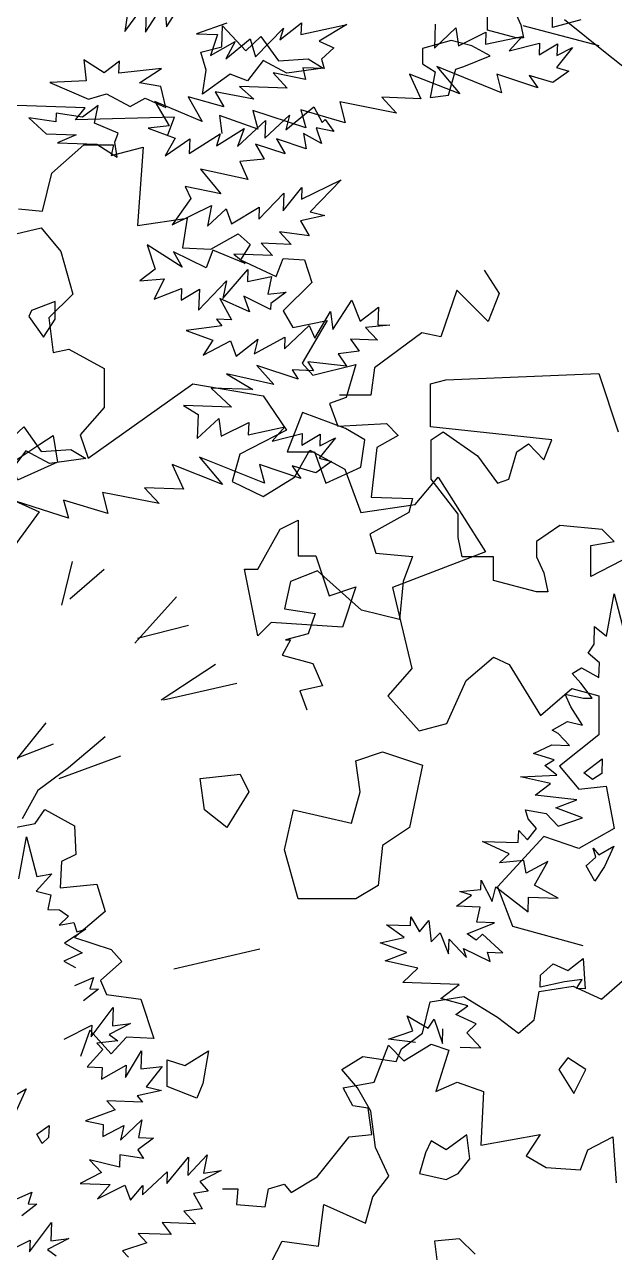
# Model space of a CAD drawing. Header units: inches. Extents: x 11.9 to 85.3, y 21.1 to 37.4.
# Drawn here: x 59.7794 to 60.0148, y 22.1373 to 22.627 of the extents above; entities that cross this region are included whole.
import ezdxf

# ---------------------------------------------------------------- set-up
doc = ezdxf.new("R2010")
doc.units = ezdxf.units.IN
doc.header["$MEASUREMENT"] = 0
doc.layers.add('CAY', color=94, linetype='Continuous')
doc.layers.add('CAY-3', color=61, linetype='Continuous')

# ---------------------------------------------------------------- blocks, each defined once
blk = doc.blocks.new('A$C76451831')
at = {"layer": 'CAY'}
for p, q in [((1479.9, 1929.8), (1538.3, 1944)), ((1538.3, 1944), (1555.9, 1922.7)), ((1555.9, 1922.7), (1566.6, 1885)), ((1566.6, 1885), (1545.3, 1863.8)), ((1545.3, 1863.8), (1548.9, 1833.1)), ((1548.9, 1833.1), (1563, 1836)), ((1563, 1836), (1594.3, 1818.9)), ((1594.3, 1818.9), (1594.3, 1784.1)), ((1580.1, 1739.3), (1673.3, 1805.4)), ((1673.3, 1805.4), (1735.8, 1794.7)), ((1735.8, 1794.7), (1756.4, 1764.1)), ((1594.3, 1784.1), (1573, 1759.9)), ((1573, 1759.9), (1580.1, 1739.3)), ((1756.4, 1764.1), (1715.1, 1742.8)), ((1763.5, 1722.2), (1777.1, 1746.4)), ((1777.1, 1746.4), (1808.3, 1729.3)), ((1715.1, 1742.8), (1708.1, 1718.6)), ((1808.3, 1729.3), (1822.5, 1690.9)), ((1708.1, 1718.6), (1735.8, 1705.1)), ((1735.8, 1705.1), (1763.5, 1722.2)), ((1870.8, 1698), (1891.4, 1722.2)), ((1891.4, 1722.2), (1933.3, 1656.1)), ((1822.5, 1690.9), (1870.8, 1698)), ((1933.3, 1656.1), (1850.8, 1624.3)), ((1850.8, 1624.3), (1867.9, 1552.3)), ((1916.2, 1541.7), (1940.4, 1562.3)), ((1940.4, 1562.3), (1954.5, 1555.8)), ((1867.9, 1552.3), (1846.6, 1528.1)), ((1954.5, 1555.8), (1982.2, 1510.4)), ((1899.1, 1503.3), (1916.2, 1541.7)), ((1846.6, 1528.1), (1874.3, 1496.9)), ((1982.2, 1510.4), (2010, 1534.6)), ((2010, 1534.6), (2034.1, 1528.1)), ((2034.1, 1528.1), (2034.1, 1493.3)), ((1874.3, 1496.9), (1899.1, 1503.3)), ((2034.1, 1493.3), (1999.3, 1465.6)), ((1999.3, 1465.6), (2016.4, 1445)), ((2016.4, 1445), (2040.6, 1447.9)), ((2040.6, 1447.9), (2047.7, 1410.1)), ((2047.7, 1410.1), (2016.4, 1392.5)), ((1985.2, 1403.1), (1943.9, 1358.2)), ((2016.4, 1392.5), (1985.2, 1403.1)), ((1943.9, 1358.2), (1957.5, 1323.4)), ((1957.5, 1323.4), (2020, 1306.3)), ((1732.8, 1302.8), (1656.2, 1285.1)), ((5943, 1269.4), (5949.7, 1306.8)), ((5949.7, 1306.8), (5958.9, 1271.5)), ((5931.9, 1262.1), (5932.4, 1277.9)), ((5932.4, 1277.9), (5943, 1269.4)), ((5926.6, 1254.1), (5931.9, 1262.1)), ((5936.7, 1245.6), (5926.6, 1254.1)), ((5936.3, 1232.4), (5936.7, 1245.6)), ((5912.4, 1236), (5920.7, 1241.1)), ((5920.2, 1227.6), (5912.4, 1236)), ((5920.7, 1241.1), (5936.3, 1232.4)), ((5930.2, 1214.1), (5920.2, 1227.6)), ((5906.3, 1217.6), (5922.5, 1214.3)), ((5911.3, 1206.6), (5906.3, 1217.6)), ((5922.5, 1214.3), (5930.2, 1214.1)), ((5921.6, 1190.3), (5911.3, 1206.6)), ((5894.8, 1185.8), (5908.2, 1193.5)), ((5908.2, 1193.5), (5921.6, 1190.3)), ((5900.1, 1182.9), (5894.8, 1185.8)), ((5910.1, 1172.2), (5900.1, 1182.9)), ((5878.2, 1165.1), (5894.3, 1172.7)), ((5894.3, 1172.7), (5910.1, 1172.2)), ((5896.6, 1159.5), (5878.2, 1165.1)), ((5888.2, 1154.3), (5896.6, 1159.5)), ((5866.6, 1144.2), (5898.8, 1145.8)), ((5898.8, 1145.8), (5888.2, 1154.3)), ((5893.1, 1138.3), (5866.6, 1144.2)), ((5879.6, 1127.9), (5893.1, 1138.3)), ((5916.6, 1123.9), (5879.6, 1127.9)), ((5897.8, 1116.8), (5916.6, 1123.9)), ((5435.2, 1102.7), (5443.6, 1115.3)), ((5443.6, 1115.3), (5470, 1100.6)), ((5871, 1115), (5889.4, 1111.7)), ((5873.4, 1106.8), (5871, 1115)), ((5921.5, 1107.8), (5897.8, 1116.8)), ((5407.8, 1097.4), (5435.2, 1102.7)), ((5880.8, 1098.4), (5873.4, 1106.8)), ((5889.4, 1111.7), (5899.9, 1100.4)), ((5899.9, 1100.4), (5921.5, 1107.8)), ((5470, 1100.6), (5471.1, 1075.2)), ((5864.5, 1085.8), (5864.9, 1096.7)), ((5864.9, 1096.7), (5872.8, 1088.2)), ((5872.8, 1088.2), (5880.8, 1098.4)), ((5420.6, 1053.6), (5427.3, 1091)), ((5427.3, 1091), (5436.5, 1055.8)), ((5856.5, 1075.7), (5832.8, 1086.9)), ((5832.8, 1086.9), (5864.5, 1085.8)), ((5471.1, 1075.2), (5458.4, 1068.9)), ((5848, 1067.8), (5856.5, 1075.7)), ((5869.4, 1069.8), (5848, 1067.8)), ((5871.7, 1058.8), (5869.4, 1069.8)), ((5458.4, 1068.9), (5457.3, 1045.7)), ((5890.7, 1069), (5871.7, 1058.8)), ((5879.1, 1048.1), (5890.7, 1069)), ((5449.8, 1058.1), (5436.1, 1042.7)), ((5436.5, 1055.8), (5449.8, 1058.1)), ((5457.3, 1045.7), (5490, 1048.9)), ((5490, 1048.9), (5497.4, 1024.6)), ((5831.4, 1044.3), (5831.6, 1052.5)), ((5831.6, 1052.5), (5841.4, 1033.6)), ((5900, 1036.5), (5879.1, 1048.1)), ((5436.1, 1042.7), (5449.1, 1039.5)), ((5449.1, 1039.5), (5446.4, 1026.4)), ((5809.5, 1029.2), (5823, 1039.2)), ((5812.7, 1042.3), (5831.4, 1044.3)), ((5823, 1039.2), (5812.7, 1042.3)), ((5841.4, 1033.6), (5844.6, 1046.6)), ((5844.6, 1046.6), (5873.3, 1024.3)), ((5873.3, 1024.3), (5873.7, 1037.4)), ((5873.7, 1037.4), (5900, 1036.5)), ((5446.4, 1026.4), (5456.8, 1026.1)), ((5456.8, 1026.1), (5464.8, 1020.4)), ((5830.8, 1028.5), (5809.5, 1029.2)), ((5827.6, 1015), (5830.8, 1028.5)), ((5464.8, 1020.4), (5456.3, 1012.5)), ((5456.3, 1012.5), (5469.5, 1014.7)), ((5469.5, 1014.7), (5472, 1006.5)), ((5497.4, 1024.6), (5470, 1001.4)), ((5768.6, 1012.1), (5768.9, 1019.8)), ((5768.9, 1019.8), (5776.6, 1006.4)), ((5776.6, 1006.4), (5785.1, 1016.5)), ((5785.1, 1016.5), (5787.1, 997.8)), ((5843.5, 1014.5), (5827.6, 1015)), ((5480.2, 1008.9), (5461.2, 996.5)), ((5472, 1006.5), (5480.2, 1008.9)), ((5747.3, 1012.8), (5768.6, 1012.1)), ((5763.2, 1001.4), (5747.3, 1012.8)), ((5787.1, 997.8), (5795.1, 1005.7)), ((5795.1, 1005.7), (5802.6, 986.9)), ((5819.1, 1004.9), (5843.5, 1014.5)), ((5827.1, 999.2), (5819.1, 1004.9)), ((5832.7, 1004.4), (5827.1, 999.2)), ((5850.7, 987.9), (5832.7, 1004.4)), ((5461.2, 996.5), (5476.8, 987.8)), ((5470, 1001.4), (5502.7, 990.9)), ((5741.8, 996.7), (5763.2, 1001.4)), ((5765.5, 988.2), (5741.8, 996.7)), ((5802.6, 986.9), (5803.1, 1000)), ((5803.1, 1000), (5818.4, 983.6)), ((5476.8, 987.8), (5460.6, 980.6)), ((5502.7, 990.9), (5512.2, 980.3)), ((5746.2, 980.7), (5765.5, 988.2)), ((5818.4, 983.6), (5815.9, 991.8)), ((5815.9, 991.8), (5839.5, 980.1)), ((5839.5, 980.1), (5837.1, 988.4)), ((5837.1, 988.4), (5850.7, 987.9)), ((5460.6, 980.6), (5470.9, 974.8)), ((5512.2, 980.3), (5493.2, 963.4)), ((5775.4, 974.2), (5746.2, 980.7)), ((5761.9, 961.5), (5775.4, 974.2)), ((5470.3, 959), (5486.9, 966.1)), ((5486.9, 966.1), (5483.8, 955.8)), ((5493.2, 963.4), (5498.5, 950.8)), ((5812.1, 959.8), (5761.9, 961.5)), ((5491.5, 955.5), (5478, 945.1)), ((5483.8, 955.8), (5491.5, 955.5)), ((5498.5, 950.8), (5529.1, 946.6)), ((5795.8, 947.2), (5812.1, 959.8)), ((5485, 913.1), (5504.5, 939.2)), ((5504.5, 939.2), (5503.9, 922.9)), ((5529.1, 946.6), (5540.7, 911.8)), ((5819.6, 940.9), (5795.8, 947.2)), ((5808.9, 933.2), (5819.6, 940.9)), ((5770.8, 918.6), (5765.8, 931.9)), ((5765.8, 931.9), (5784.4, 920.9)), ((5784.4, 920.9), (5789.7, 928.8)), ((5789.7, 928.8), (5797.1, 907.3)), ((5827.2, 924.8), (5808.9, 933.2)), ((5460.9, 911.2), (5485.4, 923.5)), ((5483.7, 919.1), (5475.3, 895.9)), ((5502.7, 898.1), (5483.7, 919.1)), ((5485.4, 923.5), (5485, 913.1)), ((5519.9, 925), (5501, 915.3)), ((5503.9, 922.9), (5519.9, 925)), ((5749.2, 911.2), (5770.8, 918.6)), ((5797.1, 907.3), (5797.6, 920.4)), ((5818.7, 916.9), (5827.2, 924.8)), ((5831.4, 903.4), (5818.7, 916.9)), ((5508.5, 909.6), (5489.8, 907.5)), ((5489.8, 907.5), (5495.1, 901.9)), ((5501, 915.3), (5508.5, 909.6)), ((5516.4, 912.8), (5502.7, 898.1)), ((5540.7, 911.8), (5516.4, 912.8)), ((5773.1, 908.1), (5749.2, 911.2)), ((5495.1, 901.9), (5481.4, 886.5)), ((5515.5, 877.1), (5529.5, 900.7)), ((5529.5, 900.7), (5528.9, 884.8)), ((5812.9, 904), (5831.4, 903.4)), ((5481.4, 886.5), (5494.5, 886)), ((5494.1, 875.6), (5515.9, 888)), ((5494.5, 886), (5494.1, 875.6)), ((5515.9, 888), (5515.5, 877.1)), ((5528.9, 884.8), (5548, 886.9)), ((5548, 886.9), (5533.8, 868.8)), ((5547.3, 865.6), (5525.8, 860.9)), ((5533.8, 868.8), (5547.3, 865.6)), ((5498.9, 856.4), (5506.3, 848.5)), ((5530.6, 855.3), (5498.9, 856.4)), ((5525.8, 860.9), (5530.6, 855.3)), ((5506.3, 848.5), (5479.7, 838.5)), ((5479.7, 838.5), (5495.4, 835.2)), ((5495.4, 835.2), (5495.1, 824.8)), ((5495.1, 824.8), (5514, 834.6)), ((5510.8, 821.5), (5530, 839.5)), ((5514, 834.6), (5510.8, 821.5)), ((5530, 839.5), (5526.8, 823.7)), ((5540.3, 823.2), (5526.4, 812.8)), ((5526.8, 823.7), (5540.3, 823.2)), ((5510.4, 808.4), (5510, 797.5)), ((5531.5, 805), (5510.4, 808.4)), ((5526.4, 812.8), (5531.5, 805)), ((5570.9, 790), (5587.9, 808.4)), ((5587.9, 808.4), (5584.6, 792.2)), ((5510, 797.5), (5483.5, 803.9)), ((5483.5, 803.9), (5494, 792.7)), ((5552.1, 782.9), (5571.5, 806.3)), ((5571.5, 806.3), (5570.9, 790)), ((5494, 792.7), (5475, 782.9)), ((5530.4, 772.8), (5552.4, 793.3)), ((5552.4, 793.3), (5552.1, 782.9)), ((5600.5, 794.4), (5581.6, 784.6)), ((5584.6, 792.2), (5600.5, 794.4)), ((5475, 782.9), (5501.7, 782)), ((5501.7, 782), (5490.4, 769.2)), ((5490.4, 769.2), (5514.9, 781.5)), ((5514.9, 781.5), (5519.8, 768.2)), ((5519.8, 768.2), (5530.7, 781)), ((5530.7, 781), (5530.4, 772.8)), ((5589, 776.2), (5575.8, 773.9)), ((5581.6, 784.6), (5589, 776.2)), ((5575.8, 773.9), (5583.5, 760.5)), ((5583.5, 760.5), (5567.1, 758.4)), ((5567.1, 758.4), (5577.6, 747.1)), ((5577.6, 747.1), (5548.1, 748.2)), ((5548.1, 748.2), (5555.9, 737.5)), ((5526.5, 738.5), (5534.4, 730.1)), ((5555.9, 737.5), (5526.5, 738.5)), ((5534.4, 730.1), (5512.8, 723.1)), ((5512.8, 723.1), (5518.1, 717.5)), ((2041.2, 539.6), (2003.7, 569.7)), ((2034.5, 546.7), (1966.9, 564.4)), ((2089.9, 500.7), (2041.2, 539.6)), ((5634.7, 98.2), (5633.9, 77)), ((5633.9, 77), (5653.1, 94.9)), ((5653.1, 94.9), (5655.3, 78.9)), ((5655.3, 78.9), (5679.7, 91.2)), ((5679.7, 91.2), (5679.3, 80.4)), ((5679.3, 80.4), (5711.8, 87.4)), ((5711.8, 87.4), (5700.4, 74.6)), ((5700.4, 74.6), (5727.4, 81.4)), ((5727.4, 81.4), (5727.1, 71)), ((5727.1, 71), (5743.3, 80.8)), ((5756.7, 77.6), (5742.5, 59.6)), ((5743.3, 80.8), (5742.9, 70.4)), ((5742.9, 70.4), (5756.7, 77.6)), ((5693.7, 37.2), (5636.1, 60.6)), ((5636.1, 60.6), (5656.5, 36.3)), ((5753.3, 56.5), (5739.3, 46.5)), ((5742.5, 59.6), (5753.3, 56.5)), ((5656.5, 36.3), (5611.8, 53.7)), ((5611.8, 53.7), (5621.9, 32)), ((5726, 41.5), (5689.3, 53.7)), ((5689.3, 53.7), (5693.7, 37.2)), ((5739.3, 46.5), (5718.3, 52.7)), ((5718.3, 52.7), (5726, 41.5)), ((5621.9, 32), (5587.1, 33.3)), ((5587.1, 33.3), (5600.2, 19.2)), ((5323.5, 23.9), (5224.8, 27.3)), ((5314.9, 13.3), (5323.5, 23.9)), ((5515.1, 22.2), (5519.5, 6.1)), ((5554.6, 10.4), (5515.1, 22.2)), ((5600.2, 19.2), (5549.8, 29.1)), ((5549.8, 29.1), (5554.6, 10.4)), ((5402.9, 15.7), (5314.9, 13.3)), ((5396.9, 0), (5402.9, 15.7)), ((5476.9, 4.9), (5442.9, 17)), ((5442.9, 17), (5445, 1)), ((5472.5, 21.4), (5476.9, 4.9)), ((5519.5, 6.1), (5472.5, 21.4))]:
    blk.add_line(p, q, dxfattribs=at)
for points in [[(5420.4, 1649), (5441.5, 1646.9), (5450, 1680.6), (5478.4, 1705.9), (5504.8, 1705.9), (5502.7, 1696.5), (5531.2, 1703.8), (5525.9, 1634.2), (5570.2, 1640.6), (5566, 1614.2), (5591.3, 1613.1), (5615.5, 1626.8), (5626.1, 1617.3), (5617.7, 1603.6), (5649.3, 1588.9), (5655.6, 1604.7), (5674.6, 1603.6), (5680.9, 1583.6), (5655.6, 1558.3), (5664.1, 1543.5), (5694.7, 1549.8), (5672.5, 1511.9), (5682, 1501.3), (5720, 1510.8), (5711.5, 1481.3), (5696.8, 1476), (5704.1, 1456), (5747.4, 1458.1), (5757.9, 1447.5), (5738.9, 1437), (5733.7, 1392.7), (5770.6, 1391.6), (5767.4, 1379), (5732.6, 1360), (5737.9, 1343.1), (5770.6, 1340), (5762.2, 1317.8), (5759, 1284.1), (5725.2, 1292.5), (5686.2, 1327.3), (5662, 1317.8), (5656.7, 1293.6), (5684.1, 1289.3), (5677.8, 1271.4), (5657.7, 1266.1), (5662, 1266.1), (5654.6, 1252.4), (5682, 1245), (5690.4, 1225), (5670.4, 1220.8), (5676.7, 1203.9)], [(5467.9, 1335.7), (5458.4, 1296.7)], [(5496.4, 1328.4), (5465.8, 1302)], [(5560.7, 1304.1), (5523.8, 1263)], [(1738.5, 1015.9), (1752.7, 1043.4), (1784.9, 1039.1), (1789.6, 1076), (1826.6, 1059.5), (1833.2, 1082.7), (1847.4, 1101.2), (1835.6, 1126.7), (1831.3, 1159), (1819.5, 1179.8), (1805.7, 1196), (1824.2, 1207.4), (1854.1, 1203), (1858.8, 1214.4), (1877.3, 1228.2), (1884.3, 1256.1), (1914.2, 1260.8), (1944.1, 1242.4), (1962.6, 1228.2), (1976.7, 1240), (1981, 1265.2), (2011.3, 1269.9), (2036.5, 1258.5), (2054.9, 1274.6)], [(5571.3, 1278.8), (5525.9, 1267.2)], [(5595.5, 1244), (5547, 1212.3)], [(5614.5, 1227.1), (5549.1, 1212.3)], [(1513.4, 1079.7), (1530, 1086.9), (1526.9, 1076.5), (1534.6, 1076.3), (1521.1, 1065.9)], [(1504.1, 1032), (1528.5, 1044.3), (1528.1, 1033.9), (1547.6, 1060), (1547.1, 1043.7), (1563, 1045.8), (1544.1, 1036.1), (1551.6, 1030.3)], [(1616.2, 583.4), (1612.6, 559.5), (1632.1, 585.5), (1631.2, 558.8), (1648, 585), (1649.9, 563.6), (1669.6, 594.7)], [(1703.5, 566.7), (1676.5, 557.2), (1695, 556.6), (1688.9, 538.2), (1710.7, 550.6), (1702.4, 535), (1724.3, 552.8), (1728.8, 536.8), (1753.7, 562.3), (1750.6, 551.9), (1769.7, 567.1), (1769.3, 556.7), (1810, 565.7), (1785.4, 550.7), (1798.4, 544.8), (1787.6, 534.8), (1790, 526.5), (1771, 527.2), (1773.4, 516.7), (1744.6, 522.7), (1757.2, 509.1), (1714.7, 510.6), (1727.4, 499.2), (1693.2, 505.9), (1700.9, 492.5), (1669.1, 501.3), (1681.4, 479.5), (1639.5, 497.3), (1652.3, 475.6), (1633.6, 473.5), (1657.4, 464.5), (1648.7, 449), (1670.5, 464.1), (1670, 450.9), (1697.4, 468.6), (1694.3, 457.8), (1718.8, 473.3), (1712.8, 457.1), (1737.7, 480.3), (1737.1, 464.5), (1759.1, 485), (1755.9, 472), (1780.7, 492.4), (1788.3, 478.5), (1790.7, 481.2), (1798.5, 470.5), (1782.7, 473.7), (1787.7, 460), (1771.7, 468.7), (1773.9, 455), (1747.5, 464.1), (1755.2, 450.7), (1728.8, 459.3), (1736.5, 445.9), (1715.1, 443.9), (1722.2, 427.8), (1680, 437), (1698.2, 415), (1666.3, 421.6), (1671.3, 411), (1654.7, 387.5), (1689.7, 404.9), (1686.3, 386.4), (1702.7, 401.7), (1707.7, 388.4), (1732.3, 403.4), (1731.9, 392.6), (1754, 415.8), (1753.4, 400), (1770, 420.7), (1769.7, 410.3), (1805.2, 427.6), (1777.4, 399.1), (1790.4, 396), (1769, 391.3), (1776.7, 377.8), (1750.1, 381.5), (1760.6, 370.2), (1733.8, 371.2), (1743.9, 360.4), (1709.5, 361.6), (1719.6, 353.1), (1691, 365), (1685, 349.3), (1656.1, 363.5), (1663.8, 350.1), (1632.7, 369.7), (1639.7, 348.2), (1626.2, 337.8), (1647.6, 339.7), (1638.8, 321.5), (1663.1, 331), (1662.7, 320.6), (1679, 330.5), (1678.3, 311.9), (1703.2, 337.8), (1700, 322), (1722.2, 348), (1721.8, 337.1), (1743.2, 341.8), (1740, 326.1), (1756.3, 327.8), (1742.4, 317.8), (1742.2, 312.4), (1718.6, 324.1), (1723.6, 310.3), (1697.2, 322.1), (1707.5, 303.2), (1694.3, 303.7), (1699.1, 298), (1667.2, 293.7), (1691, 285.2), (1682.3, 271.9), (1706.8, 284.6), (1711.8, 270.9), (1730.9, 286.1), (1727.7, 273), (1755, 287.9), (1754.6, 277.5), (1776.6, 298.1), (1781.7, 287), (1795.6, 310.5), (1797.8, 294.6), (1814.6, 320.8), (1822.1, 301.9), (1838.4, 314.5), (1837.8, 298.6), (1848.2, 298.3), (1826.8, 296.3), (1837.3, 285.1), (1813.3, 285.9), (1821.1, 275.2), (1802.5, 273.1), (1809.8, 262), (1775.5, 265.9), (1780.6, 258), (1761.6, 258.7), (1766.8, 250.4), (1730.1, 262.5), (1745.3, 245.7), (1703.1, 255.3), (1726.6, 241.3), (1689.5, 242.6), (1707.5, 225.7), (1664.9, 227.2), (1677.8, 219), (1677, 197.7), (1696.2, 215.6), (1698.4, 199.7), (1722.9, 212), (1722.5, 201.1), (1754.9, 208.2), (1743.6, 195.4), (1770.5, 202.2), (1770.2, 191.8), (1786.4, 201.6), (1786, 191.2), (1799.9, 198.4), (1785.6, 180.3), (1796.4, 177.2), (1782.5, 167.3), (1761.4, 173.5), (1769.1, 162.3), (1732.4, 174.5), (1736.8, 158), (1679.2, 181.3), (1699.6, 157), (1654.9, 174.5), (1665, 152.8), (1630.2, 154), (1643.3, 140), (1592.9, 149.9), (1597.7, 131.1), (1558.2, 142.9), (1562.6, 126.9), (1515.6, 142.2)], [(5444.7, 1192.3), (5399.3, 1136.4)], [(5497.4, 1179.7), (5464.7, 1152.2), (5437.3, 1132.2), (5423.6, 1106.9)], [(5451, 1173.3), (5418.3, 1160.7)], [(5456.3, 1142.7), (5511.1, 1162.8)], [(5441.4, 818.5), (5436.7, 826.9), (5447.4, 834.6), (5447, 823.8), (5441.4, 818.5)], [(1960.6, 574.6), (1964.9, 565.2), (1967.3, 553.8), (1960.6, 553.8), (1935.1, 560.5), (1935.1, 574.6)], [(2018, 569.9), (1992.8, 562.8), (1992.8, 581.3)]]:
    blk.add_lwpolyline(points, dxfattribs=at)
for points in [[(1537.1, 1751.5), (1548.9, 1759.4), (1552.9, 1735.6), (1517.3, 1719.8), (1513.3, 1735.6)], [(1750.8, 1676.2), (1766.7, 1684.2), (1766.7, 1652.5), (1782.5, 1652.5), (1794.4, 1616.8), (1818.1, 1624.8), (1806.3, 1589.1), (1742.9, 1593.1), (1731.1, 1581.2), (1719.2, 1640.6), (1731.1, 1640.6)], [(5431.9, 1558.7), (5429.3, 1553.4), (5442.5, 1535), (5453, 1550.8), (5453, 1566.7)], [(1754.8, 1391.1), (1762.7, 1426.7), (1814.2, 1414.8), (1822.1, 1442.6), (1818.1, 1470.3), (1841.9, 1478.2), (1877.5, 1466.3), (1865.7, 1410.9), (1841.9, 1395), (1837.9, 1359.4), (1818.1, 1347.5), (1766.7, 1347.5)], [(1683.5, 1426.7), (1679.6, 1454.5), (1715.2, 1458.4), (1723.1, 1442.6), (1703.3, 1410.9)], [(5351.5, 1415.3), (5379.2, 1443), (5406.9, 1431.1), (5395, 1399.4), (5438.6, 1379.6), (5406.9, 1336.1), (5391, 1367.8), (5331.7, 1363.8)], [(2022.5, 1195.9), (2006.6, 1206.4), (1998.7, 1195.9), (2011.9, 1174.8)], [(5922.9, 1147.7), (5939.2, 1160.3), (5938.7, 1147.1), (5930.4, 1142)], [(1919.5, 1116.7), (1916.9, 1137.8), (1898.4, 1124.6), (1885.2, 1132.5), (1880, 1122), (1874.7, 1103.5), (1898.4, 1098.2), (1909, 1103.5)], [(5925, 1065.1), (5933.4, 1073), (5931, 1080.8), (5936.2, 1075.1), (5949.6, 1082.8), (5941.3, 1064.5), (5932.7, 1051.7)], [(5923.9, 955.9), (5916.2, 956.2), (5921.4, 964.1), (5905.5, 962), (5884.1, 957.3), (5884.4, 968.1), (5895.7, 978.2), (5908.6, 972.3), (5922.1, 982.7)], [(5552.4, 869.2), (5552.4, 892.9), (5568.2, 887.7), (5589.3, 900.9), (5584, 871.8), (5578.8, 858.6)], [(5402.6, 849.4), (5411, 857.2), (5408.6, 865), (5413.8, 859.4), (5427.2, 867.1), (5418.9, 848.8), (5410.3, 835.9)], [(1603.8, 461), (1606.8, 469), (1585.8, 477.9), (1589, 493.7), (1575.1, 483.3), (1551.6, 486.8), (1551.4, 479.1), (1527.5, 482.7), (1542.8, 468.5), (1569.5, 467.6), (1553, 460.5), (1587.8, 459.2), (1606, 447.7)], [(1809, 206.5), (1770.6, 220.7), (1757.1, 185.9), (1781.3, 185.9), (1791.3, 158.2), (1822.5, 172.3), (1826.1, 196.5)], [(1474.2, 178.1), (1469.4, 194.1), (1488.1, 198.9), (1488.8, 217.4), (1509.3, 195.4), (1522.9, 208.1), (1538.4, 186.2), (1564.8, 188), (1578.1, 179.9), (1545.8, 175.6), (1524.8, 186.7), (1511.1, 168.6), (1495.4, 174.6), (1470.8, 156.9)], [(5431.1, 57.3), (5426.2, 73.3), (5445, 78.1), (5445.6, 96.7), (5466.2, 74.6), (5479.7, 87.3), (5495.3, 65.5), (5521.6, 67.3), (5535, 59.1), (5502.6, 54.8), (5481.7, 65.9), (5467.9, 47.8), (5452.3, 53.8), (5427.7, 36.1)], [(5395.1, 24.1), (5390.7, 42.8), (5371.8, 46.2), (5391.3, 58.7), (5353.5, 54.6), (5353.9, 65.4), (5340.4, 55), (5322.2, 66.5), (5324.3, 47.9), (5292.1, 46.3), (5326.4, 31.5), (5342.5, 36.4), (5363.4, 25.2), (5376.8, 32.4)]]:
    blk.add_lwpolyline(points, close=True, dxfattribs=at)
at = {"layer": 'CAY-3'}
for p, q in [((1932.1, 347.2), (1945.6, 326.5)), ((1908, 329.4), (1893.8, 288.2)), ((1917.9, 319.4), (1908, 329.4)), ((1935.6, 301.8), (1917.9, 319.4)), ((1945.6, 326.5), (1935.6, 301.8)), ((1876.7, 291.7), (1834.8, 260.5)), ((1893.8, 288.2), (1876.7, 291.7)), ((1834.8, 260.5), (1831.3, 236.3)), ((1898, 249.9), (2034.2, 255.5)), ((2034.2, 255.5), (2051.3, 203.6)), ((1884.4, 246.4), (1898, 249.9)), ((1884.4, 208.1), (1884.4, 246.4)), ((1831.3, 236.3), (1803.5, 236.3)), ((1992.3, 196.5), (1884.4, 208.1)), ((1885, 196.5), (1895.6, 203.6)), ((1885, 161.7), (1885, 196.5)), ((1895.6, 203.6), (1926.3, 182.3)), ((1985.3, 178.8), (1992.3, 196.5)), ((1954, 161.7), (1961.1, 185.9)), ((1961.1, 185.9), (1971.7, 193)), ((1971.7, 193), (1985.3, 178.8)), ((1926.3, 182.3), (1944, 158.2)), ((1909.2, 130.4), (1885, 161.7)), ((1944, 158.2), (1954, 161.7)), ((1909.2, 109.8), (1909.2, 130.4)), ((1999.4, 120.4), (1978.8, 106.3)), ((2037.1, 116.9), (1999.4, 120.4)), ((2127.7, 127.5), (2027.1, 75)), ((1912.7, 92.7), (1909.2, 109.8)), ((2047.8, 106.3), (2037.1, 116.9)), ((1978.8, 106.3), (1978.8, 92.7)), ((2027.1, 102.7), (2047.8, 106.3)), ((2027.1, 75), (2027.1, 102.7)), ((1940.4, 92.7), (1912.7, 92.7)), ((1940.4, 71.5), (1940.4, 92.7)), ((1978.8, 92.7), (1985.3, 78.5)), ((1985.3, 78.5), (1988.8, 61.4)), ((1978.8, 61.4), (1940.4, 71.5)), ((1988.8, 61.4), (1978.8, 61.4))]:
    blk.add_line(p, q, dxfattribs=at)
for points in [[(5601.5, 778.1), (5615.2, 778.1), (5614.1, 764.4), (5639.4, 762.3), (5642.6, 778.1), (5656.3, 782.3), (5662.6, 774.9), (5685.8, 788.7), (5714.3, 824.5), (5734.4, 826.6), (5731.2, 849.8), (5717.5, 851.9), (5709, 867.8), (5736.5, 873), (5749.1, 905.7), (5762.8, 892), (5787.1, 906.8), (5802.9, 901.5), (5791.3, 864.6), (5810.3, 873), (5833.5, 864.6), (5831.4, 817.1), (5884.1, 826.6), (5871.5, 807.6), (5889.4, 797.1), (5920, 795), (5926.3, 812.9), (5948.5, 824.5), (5951.6, 783.4)], [(5826.1, 720.1), (5812.4, 733.8), (5790.2, 731.7), (5792.4, 712.7)]]:
    blk.add_lwpolyline(points, dxfattribs=at)
blk.add_lwpolyline([(1921.3, 546.7), (1902.8, 551.4), (1877.3, 544.4), (1877.3, 530.6), (1888.7, 523.5), (1884.3, 500.7), (1900.5, 502.7), (1907.1, 525.9), (1914.2, 528.2), (1937.4, 537.7)], close=True, dxfattribs=at)

msp = doc.modelspace()

# ---------------------------------------------------------------- block references
at = {"layer": 'CAY', "xscale": 0.0004489089019145984, "yscale": 0.0004489089019145984, "zscale": 0.0004489089019145984}
for p in [(57.4138, 22.58311), (59.0954, 22.37316), (57.34374, 21.8133), (59.0954, 21.67334)]:
    msp.add_blockref('A$C76451831', p, dxfattribs=at)

doc.saveas('drawing.dxf')
